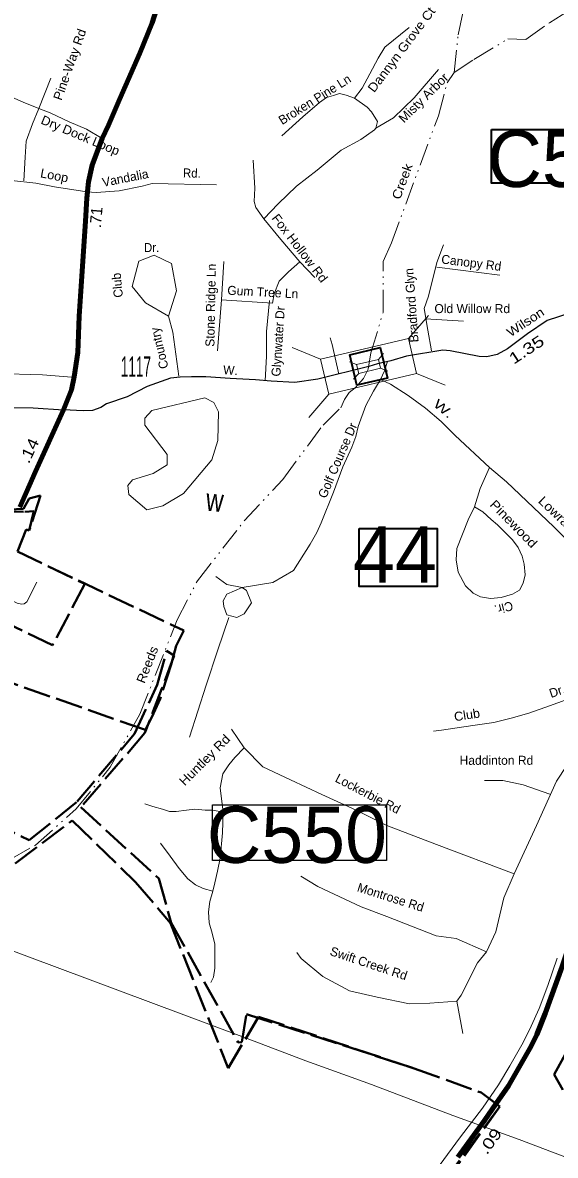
# Model space of a CAD drawing. Extents: x 418482 to 457047, y 194660 to 258388.
# Drawn here: x 442734 to 443916, y 202790 to 205304 of the extents above; entities that cross this region are included whole.
import ezdxf
from ezdxf.enums import TextEntityAlignment as Align

# ---------------------------------------------------------------- set-up
doc = ezdxf.new("R2010")
doc.units = 0
doc.header["$LTSCALE"] = 10
doc.linetypes.add('DASH_DOUBLE_DOT', pattern=[9.2, 5, -1.2, 0.3, -1.2, 0.3, -1.2])
doc.linetypes.add('LONG_DASHED', pattern=[7.5, 6, -1.5])
for name, color, linetype, lineweight in [('10', 7, 'Continuous', 40), ('11', 7, 'Continuous', 40), ('17', 7, 'Continuous', 25), ('22', 7, 'Continuous', 25), ('28', 7, 'Continuous', 120), ('29', 7, 'Continuous', 120), ('31', 7, 'Continuous', 35), ('32', 7, 'Continuous', 25), ('35', 7, 'Continuous', 13), ('44', 7, 'Continuous', 13), ('48', 7, 'LONG_DASHED', 40), ('49', 7, 'LONG_DASHED', 40), ('50', 7, 'Continuous', 13), ('56', 7, 'Continuous', 13), ('59', 7, 'DASH_DOUBLE_DOT', 13), ('60', 7, 'Continuous', 40), ('8', 7, 'Continuous', 25)]:
    doc.layers.add(name, color=color, linetype=linetype, lineweight=lineweight)
doc.layers.add('21', color=7, linetype='Continuous')

msp = doc.modelspace()

# ---------------------------------------------------------------- linework, layer by layer
at = {"layer": '28'}
for points in [[(442824.75, 204444.19), (442842.75, 204489.13), (442848.75, 204517.68), (442856.37, 204571.81), (442859.52, 204652.19), (442873.52, 204862.94), (442876.87, 204914.14), (442880.36, 204950.46), (442888.73, 204987.47), (442910.36, 205046.83), (442924.32, 205076.16), (442948.75, 205133.42), (442994.41, 205235.87), (443021.4, 205302.98), (443030.39, 205331.7), (443036.12, 205355.44), (443045.11, 205392.27), (443063.21, 205544.89)], [(442727.95, 204228.78), (442762.95, 204307.38), (442824.75, 204444.19)]]:
    msp.add_lwpolyline(points, dxfattribs=at)
at = {"layer": '29'}
msp.add_lwpolyline([(443699.44, 202785.87), (443758.65, 202867.13), (443784.67, 202904.92), (443811.81, 202944.32), (443862.62, 203032.46), (443874.67, 203058.45), (443893.72, 203105.09), (443931.44, 203209.29), (443964.86, 203311.76), (443982.73, 203360.19), (444024.07, 203462.56), (444043.05, 203502.43), (444069.99, 203547.08), (444086.22, 203571.21), (444118.67, 203613.92), (444172.76, 203677.06), (444231.91, 203737.1), (444262.47, 203767.56), (444286.56, 203791.56), (444310.79, 203816.69), (444340.56, 203844.21), (444390.2, 203895.24)], dxfattribs=at)
at = {"layer": '31'}
for points in [[(443774.43, 205066.39), (444159.74, 205066.39), (444159.74, 204947.64), (443774.43, 204947.64)], [(443475.87, 204499.1), (443459.91, 204566.73), (443527.59, 204582.7), (443543.54, 204515.07)], [(443481.03, 204181), (443653.46, 204181), (443653.46, 204052.65), (443481.03, 204052.65)]]:
    msp.add_lwpolyline(points, close=True, dxfattribs=at)
at = {"layer": '31', "lineweight": 25}
msp.add_lwpolyline([(443155.55, 203567.58), (443541.54, 203567.58), (443541.54, 203444.12), (443155.55, 203444.12)], close=True, dxfattribs=at)
at = {"layer": '32'}
for points in [[(443948.19, 204658.93), (443897.82, 204642.86), (443854.47, 204613.39), (443810.16, 204579.8), (443786.79, 204567.46), (443764.13, 204562.43), (443747.05, 204562.71), (443682.74, 204575.17), (443666.38, 204576.81), (443585.51, 204563.4), (443551.21, 204553.05), (443521.25, 204546.43), (443501.88, 204540.84)], [(443501.88, 204540.84), (443389.15, 204512.16), (443337.85, 204505.43), (443285.43, 204507.77), (443251.09, 204511.27), (443194.45, 204514.2), (443140.22, 204517.71), (443108.81, 204517.75), (443083.59, 204517.12), (443062.22, 204514.52), (443010.08, 204496.07), (442965.79, 204473.2), (442919.99, 204457.65), (442907.72, 204449.47), (442888.91, 204442.92), (442868.47, 204442.1), (442824.75, 204444.19)], [(441667.87, 204511.76), (441914.62, 204424.25), (441959.97, 204404.55), (441981.74, 204393.17), (442009.5, 204374.02), (442092.76, 204295.48), (442138.49, 204261.38), (442176.75, 204238.81), (442203.89, 204227.36), (442235.61, 204218.52), (442273.87, 204215.58), (442403.87, 204220.98), (442419.99, 204224.11), (442441.7, 204230.88), (442477.59, 204251.57), (442529.44, 204291.75), (442557.15, 204331.51), (442593.86, 204390.53), (442621.67, 204419.87), (442642.71, 204435.01), (442670.42, 204446.12), (442699.34, 204449.63), (442757.79, 204449.05), (442824.75, 204444.19)]]:
    msp.add_lwpolyline(points, dxfattribs=at)
at = {"layer": '35'}
for p, q in [((443652.73, 204761.23), (443792.5, 204743.13)), ((443175.04, 204688.29), (443166.62, 204575.73)), ((443628.06, 204646.06), (443711.92, 204641.12)), ((443697.33, 203132.51), (443710.35, 203060.84))]:
    msp.add_line(p, q, dxfattribs=at)
for points in [[(443470.66, 205135.81), (443487.5, 205158.5), (443504.34, 205190.27), (443523.05, 205224.77), (443538.02, 205249.28), (443591.34, 205292.85)], [(443517.46, 205069.84), (443557.11, 205092.77), (443602.68, 205136.97), (443656.63, 205199.77)], [(442640.97, 205168.74), (442735.5, 205126.99), (442769.86, 205113.39)], [(442736.97, 204952.63), (442739.37, 205004.96), (442741.77, 205041.02), (442756.16, 205079.4), (442769.86, 205113.39), (442796.93, 205180.58)], [(443470.66, 205135.81), (443451.95, 205143.07), (443436.99, 205146.7), (443423.89, 205142.16), (443407.98, 205137.63), (443393.02, 205126.73), (443355.6, 205094.96), (443308.82, 205052.3)], [(443517.46, 205069.84), (443521.18, 205084.07), (443508.08, 205105.85), (443498.73, 205115.84), (443470.66, 205135.81)], [(442769.86, 205113.39), (442795.41, 205103.28), (442837.09, 205083.59), (442875.85, 205067.01), (442910.34, 205046.77)], [(443269.53, 204868.03), (443301.34, 204901.61), (443341.56, 204940.65), (443387.4, 204976.05), (443440.73, 205020.53), (443484.7, 205044.13), (443514.63, 205065.91), (443517.46, 205069.84)], [(443269.53, 204868.03), (443251.76, 204893.44), (443248.01, 204907.06), (443248.95, 204936.11), (443245.21, 204998.74)], [(442596.04, 204970.37), (442638.64, 204966.03), (442709.75, 204953.68), (442763.29, 204947.18), (442804.6, 204939.09), (442876.9, 204928.48)], [(442876.9, 204928.48), (442897.6, 204926.91), (442948.31, 204930.82), (442999.07, 204940.84), (443021.14, 204946.5), (443164.35, 204943.79)], [(443349.05, 204772.71), (443306.95, 204822.64), (443269.53, 204868.03)], [(443641.22, 204575.32), (443632.99, 204621.38), (443624.77, 204669.09), (443634.64, 204697.06), (443652.73, 204771.1), (443667.53, 204810.58)], [(443080.49, 204519.38), (443067.33, 204616.45), (443057.47, 204652.64), (443075.56, 204708.58), (443064.05, 204769.45), (443026.23, 204787.55), (442991.69, 204774.39), (442976.9, 204718.45), (443006.49, 204682.25), (443057.47, 204652.64)], [(443288.24, 204681.03), (443175.04, 204688.29), (443180.66, 204773.62)], [(443288.24, 204681.03), (443291.98, 204701.91), (443303.21, 204730.05), (443323.79, 204750.93), (443349.05, 204772.71), (443382.73, 204738.22)], [(443271.92, 204509.15), (443275.24, 204563.61), (443275.24, 204618.07), (443281.78, 204687.06)], [(443416.7, 204604.39), (443420.89, 204589.26), (443435.44, 204523.93)], [(442406.06, 204553.29), (442480.9, 204544.53), (442580.67, 204535.32), (442631.76, 204528.25), (442675, 204525), (442777.95, 204521.77), (442843.17, 204516.98)], [(443543.63, 204551.38), (443537.03, 204531.06), (443528.16, 204511.72)], [(443528.16, 204511.72), (443512.45, 204485.81), (443495.4, 204453.77), (443478.67, 204407.75), (443473.4, 204385.29), (443464.39, 204361.68), (443444.12, 204318.18), (443424.13, 204261.8), (443396.65, 204193.43), (443387.14, 204172.28), (443372.04, 204146.29)], [(443528.16, 204511.72), (443549.91, 204501.52), (443589.66, 204476.39), (443627.57, 204448.24), (443662.95, 204418.25), (443693.49, 204387.2), (443769.59, 204316.81)], [(443769.59, 204316.81), (443749.26, 204270.25), (443736.91, 204229.58)], [(443769.59, 204316.81), (443807.43, 204285), (443912.88, 204184.74), (443969.15, 204129.39), (443992.74, 204104.85)], [(443162.45, 204074.6), (443186.87, 204056.68), (443221.05, 204050.17), (443289.42, 204061.57), (443335, 204087.63), (443372.04, 204146.29)], [(442644.54, 204053.38), (442722.24, 204015.44), (442731.35, 204013.43), (442737.45, 204013.91), (442743.59, 204018.67), (442765.75, 204062.14)], [(443191.75, 203983.38), (443167.33, 203911.72), (443141.29, 203833.53), (443103.99, 203718.07)], [(444017.59, 203831.14), (443972.1, 203814.14), (443931.87, 203797.8), (443892.58, 203784.18), (443857.03, 203771.48), (443817.74, 203760.58), (443779.38, 203750.6), (443732.61, 203744.24), (443663.38, 203733.35), (443645.6, 203731.54)], [(443824.29, 203414.73), (443652.15, 203480.09), (443541.76, 203521.85), (443474.41, 203556.34), (443397.69, 203590.84), (443328.47, 203623.51), (443267.22, 203652.58), (443225.92, 203694.7), (443197.5, 203736.07)], [(444049.74, 203741.52), (444015.13, 203719.73), (443981.45, 203696.13), (443959, 203674.35), (443941.22, 203655.29), (443918.77, 203620.79), (443873.87, 203521.85), (443824.29, 203414.73), (443801.83, 203361.18)], [(443225.92, 203694.7), (443204.6, 203672.73), (443191.41, 203656.44), (443178.22, 203636.67), (443172.66, 203605.28), (443178.76, 203551.86)], [(443903.63, 203591.32), (443844.88, 203612.25), (443799.32, 203621.55), (443758.55, 203621.55)], [(443004.89, 203570.18), (443023.2, 203564.07), (443044.55, 203557.97), (443059.8, 203553.39), (443075.05, 203553.39), (443097.93, 203556.44), (443116.23, 203557.97), (443139.11, 203556.44), (443155.88, 203556.44), (443178.76, 203551.86)], [(443178.76, 203551.86), (443177.24, 203506.08), (443172.66, 203449.61), (443166.56, 203420.62), (443160.46, 203394.67), (443155.88, 203376.36)], [(443155.88, 203376.36), (443134.53, 203382.47), (443117.76, 203390.1), (443100.98, 203403.83), (443081.15, 203426.72), (443061.32, 203454.19), (443039.97, 203483.19)], [(443762.89, 203242.07), (443695.78, 203271.06), (443651.55, 203277.17), (443541.74, 203319.9), (443485.31, 203341.26), (443389.23, 203387.04), (443351.1, 203409.94)], [(443155.88, 203376.36), (443149.78, 203353.47), (443146.73, 203330.58), (443148.26, 203306.16), (443154.36, 203283.27), (443160.46, 203258.85), (443160.46, 203235.96), (443160.46, 203205.44), (443157.41, 203185.6), (443151.31, 203173.39)], [(443801.83, 203361.18), (443784.24, 203286.32), (443762.89, 203242.07), (443742.91, 203217.21), (443707.1, 203145.54), (443697.33, 203132.51), (443637.83, 203127.61), (443592.07, 203126.08), (443520.39, 203141.34), (443459.39, 203155.08), (443399.91, 203187.13), (443352.23, 203226.98), (443342.47, 203240.01)]]:
    msp.add_lwpolyline(points, dxfattribs=at)
for points in [[(443736.91, 204229.58), (443722.36, 204200.59), (443697.4, 204136.45), (443696.29, 204111.46), (443700.67, 204083.93), (443716.78, 204053.9), (443733.47, 204037.83), (443749.64, 204029.33), (443772.14, 204025.83), (443795.97, 204027.85), (443821.06, 204035.27), (443836.48, 204044.11), (443844.67, 204059.8), (443849.32, 204078.61), (443846.68, 204101.85), (443842.22, 204119.62), (443833.33, 204138.71), (443820.87, 204156.04), (443787.94, 204189.58), (443773.53, 204200.84), (443754.98, 204218.29)], [(443221.05, 204050.17), (443186.87, 204035.51), (443178.73, 204020.85), (443180.36, 204007.82), (443186.87, 203989.9), (443209.66, 203983.38), (443225.93, 203991.53), (443242.21, 204015.96), (443230.82, 204043.65)]]:
    msp.add_lwpolyline(points, close=True, dxfattribs=at)
at = {"layer": '44'}
msp.add_lwpolyline([(443919.93, 203227.88), (443899, 203167.19), (443880.04, 203116.22), (443862.36, 203076.93), (443844.3, 203040.52), (443814.97, 202989.08), (443789.96, 202946.71), (443754.64, 202894.91), (443705.53, 202830.82), (443610.54, 202702.27)], dxfattribs=at)
at = {"layer": '48'}
for points in [[(442600.86, 204219.56), (442739.22, 204217.93), (442758.75, 204219.56), (442748.97, 204176.94), (442741.68, 204178.93), (442722.46, 204129.86), (443091.75, 203954.5), (443075.03, 203920.98), (443063.76, 203879.2), (443039.24, 203802.94), (443024.66, 203770.45), (443006.77, 203733.98), (442622.98, 203868.73)], [(442657.98, 203392.31), (442844.36, 203533.2), (442984.35, 203396.38), (443062.48, 203305.17), (443190.27, 202983.47), (443257.61, 203097.71), (443602.88, 202982.99), (443751.33, 202929.28), (443793.09, 202898.77), (443601.56, 202631.54)], [(444006.81, 202804.94), (443913.37, 202969.4), (444003.5, 203133.19)]]:
    msp.add_lwpolyline(points, dxfattribs=at)
at = {"layer": '49'}
for points in [[(442629.25, 204220.6), (442735.86, 204224.78), (442748.41, 204247.79), (442773.49, 204254.06), (442748.97, 204176.94), (442741.68, 204178.93), (442722.46, 204129.86), (442871.74, 204058.08), (442800.67, 203922.14), (442687.78, 203976.51)], [(442662.7, 203531.02), (442748.41, 203489.19), (442855.02, 203574.95), (442982.53, 203725.53), (443032.7, 203834.29), (443053.6, 203909.59), (443070.32, 203899.13), (443043.15, 203825.93), (443005.52, 203727.63), (442863.38, 203562.4), (443036.16, 203404.19), (443063.76, 203306.17), (443212.17, 203040.55), (443220.35, 203041), (443230.8, 203103.74), (443602.88, 202982.99), (443751.33, 202929.28), (443793.09, 202898.77), (443529.91, 202546.07)], [(444006.81, 202804.94), (443913.37, 202969.4), (444003.5, 203133.19)]]:
    msp.add_lwpolyline(points, dxfattribs=at)
at = {"layer": '50'}
for p, q in [((443634.57, 204654.16), (443589.83, 204602.85)), ((443395.2, 204556.8), (443332.21, 204582.61)), ((443671.24, 204499.19), (443608.25, 204525)), ((443413.62, 204478.95), (443368.88, 204427.64))]:
    msp.add_line(p, q, dxfattribs=at)
at = {"layer": '50', "linetype": 'LONG_DASHED'}
for p, q in [((443534.94, 204569.22), (443523.75, 204556.39)), ((443475.1, 204544.88), (443459.35, 204551.33)), ((443544.11, 204530.47), (443528.36, 204536.93)), ((443479.7, 204525.41), (443468.52, 204512.59))]:
    msp.add_line(p, q, dxfattribs=at)
at = {"layer": '50'}
msp.add_lwpolyline([(443413.62, 204478.95), (443608.25, 204525), (443589.83, 204602.85), (443395.2, 204556.8)], close=True, dxfattribs=at)
at = {"layer": '50', "linetype": 'LONG_DASHED'}
msp.add_lwpolyline([(443479.7, 204525.41), (443528.36, 204536.93), (443523.75, 204556.39), (443475.1, 204544.88)], close=True, dxfattribs=at)
at = {"layer": '56'}
msp.add_lwpolyline([(443946.7, 202783.14), (443835.69, 202824.96), (443688.32, 202878.86), (443508.2, 202947.26), (443362.64, 202999.9), (443226.16, 203051.81), (442534.73, 203309.64), (442446.74, 203340.75), (442374.63, 203369.77), (442152.62, 203450.97), (442096.37, 203486.5), (441671.86, 203736.34), (441575.12, 203796.23), (441489.18, 203844.37), (441416.02, 203888.11), (441376.16, 203913.68), (441333.82, 203937.41), (441231.59, 203997.41), (441113.71, 204070.41), (440999.43, 204137.85), (440814.41, 204250.81), (440731.55, 204300.12), (440713.95, 204304.68), (440584.81, 204312.53)], dxfattribs=at)
at = {"layer": '59'}
for points in [[(443691.12, 205192.98), (443700.28, 205276.86), (443742.03, 205476.11), (443760.62, 205658.84), (443758.78, 205831.95), (443731.38, 205997.59), (443739.28, 206022.45), (443735.03, 206066.56), (443711.25, 206148.08), (443703.62, 206153.23), (443672.53, 206262.91), (443645.72, 206456.56)], [(443691.12, 205192.98), (443735.03, 205222.12), (443810.63, 205267.39), (443850.81, 205266.6), (443902.69, 205303.54), (443992.83, 205358.48), (444020.09, 205381.02), (444062.52, 205403.39), (444071.53, 205417.26), (444073.24, 205423.54), (444081.8, 205429.24), (444112.6, 205448.08), (444172.48, 205484.03)], [(442994.34, 203769.27), (443076.94, 203978.73), (443121.75, 204064.86), (443225.69, 204197.83), (443311.34, 204290.16), (443400.73, 204410.69), (443439.9, 204449.23), (443448.08, 204467.32), (443458.41, 204483.25), (443472.18, 204493.16), (443490.26, 204513.83), (443501.02, 204534.93), (443506.61, 204570.68), (443533.9, 204660.44), (443533.9, 204774), (443552.42, 204814.79), (443656.38, 205096.64), (443675.59, 205170.28), (443691.12, 205192.98)], [(442217.12, 203374.7), (442234.77, 203380.94), (442257, 203379.99), (442313.72, 203370.77), (442333.52, 203371.09), (442354.16, 203379.04), (442378.93, 203380.31), (442399.25, 203371.41), (442414.17, 203355.2), (442423.06, 203334.87), (442422.75, 203325.02), (442425.29, 203317.07), (442437.67, 203314.53), (442465.93, 203313.26), (442510.23, 203317.15), (442548.33, 203321.92), (442616.6, 203365.61), (442706.31, 203446.91), (442763, 203478.78), (442853.22, 203559), (442928.5, 203651.53), (442994.34, 203769.27)]]:
    msp.add_lwpolyline(points, dxfattribs=at)
at = {"layer": '60', "lineweight": 13}
msp.add_lwpolyline([(443009.32, 204222.41), (443044.97, 204231.7), (443091.29, 204258.78), (443153.79, 204333.58), (443167.19, 204376.33), (443168.41, 204440.33), (443158.35, 204460.53), (443138.54, 204470.95), (443020.88, 204443.3), (443005.35, 204425.61), (443005.04, 204410.59), (443054.72, 204345.56), (443054.41, 204322.56), (443023.63, 204303.17), (442977.6, 204289.09), (442967.26, 204276.28), (442969.38, 204256.25)], close=True, dxfattribs=at)

# ---------------------------------------------------------------- texts
at = {"layer": '10'}
for s, rotation, width, p in [('Dannyn Grove Ct', 52.976, 1.1, (443513.98, 205147.01)), ('Pine-Way Rd', 70.431, 1.05, (442820.25, 205129.54)), ('Misty Arbor', 44.9, 1.05, (443580.24, 205079.67)), ('Dry Dock Loop', 337.227, 1.05, (442772.79, 205080.3)), ('Fox Hollow Rd', 307.569, 1.05, (443285.42, 204869.5))]:
    msp.add_text(s, height=20, rotation=rotation, dxfattribs=dict(at, width=width)).set_placement(p)
for s, rotation, p in [('Broken Pine Ln', 32.041, (443309.85, 205076.23)), ('Stone Ridge Ln', 88.94, (443159.48, 204584.25)), ('Gum Tree Ln', 356.976, (443187.79, 204700.03)), ('Glynwater Dr', 86.275, (443305.77, 204517.83)), ('Golf Course Dr', 66.795, (443406.95, 204246.39))]:
    msp.add_text(s, height=20, rotation=rotation, dxfattribs=at).set_placement(p)
for s, rotation, width, p in [('Loop', 348.92, 1.05, (442802.67, 204954.75)), ('Rd.', 358.919, 0.95, (443109.4, 204959.83)), ('W.', 319.715, 1.45, (443661.48, 204439.16)), ('Pinewood', 314.474, 1.15, (443816.23, 204184.39)), ('Lowrance', 316.443, 1.15, (443924.65, 204194.25)), ('Club', 8.942, 1.05, (443721.42, 203757.67)), ('Huntley Rd', 45.018, 1.1, (443144.99, 203660.25))]:
    msp.add_text(s, height=20, rotation=rotation, dxfattribs=dict(at, width=width)).set_placement(p, align=Align.CENTER)
for s, rotation, p in [('Vandalia', 11.163, (442963.79, 204949.17)), ('Canopy Rd', 352.871, (443728.37, 204761.02)), ('Bradford Glyn', 94.084, (443606.74, 204677.1)), ('Club', 95.437, (442954.12, 204721.8)), ('Country', 103.318, (443047.02, 204583.58)), ('Cir.', 194.425, (443799.04, 204014.79)), ('Dr.', 19.114, (443923.37, 203810.73)), ('Lockerbie Rd', 332.433, (443495.48, 203583.81)), ('Montrose Rd', 342.464, (443547.57, 203353.32)), ('Swift Creek Rd', 341.554, (443498.74, 203206.67))]:
    msp.add_text(s, height=20, rotation=rotation, dxfattribs=at).set_placement(p, align=Align.CENTER)
at = {"layer": '10', "width": 0.95}
msp.add_text('Dr.', height=20, dxfattribs=at).set_placement((443020.26, 204794.53), align=Align.CENTER)
at = {"layer": '10'}
for s, p in [('Old Willow Rd', (443731.66, 204659.09)), ('Haddinton Rd', (443785.23, 203656.76))]:
    msp.add_text(s, height=20, dxfattribs=at).set_placement(p, align=Align.CENTER)
at = {"layer": '11', "width": 1.15}
msp.add_text('Wilson', height=20, rotation=33.572, dxfattribs=at).set_placement((443855.16, 204630.77), align=Align.CENTER)
at = {"layer": '11'}
msp.add_text('W.', height=20, rotation=356.298, dxfattribs=at).set_placement((443194.66, 204522.47), align=Align.CENTER)
at = {"layer": '17'}
msp.add_text('.71', height=25, rotation=85.043, dxfattribs=at).set_placement((442909.53, 204870.52), align=Align.CENTER)
for s, rotation, width, p in [('1.35', 33.359, 1.3, (443858.86, 204567.65)), ('.14', 64.427, 1.2, (442759.81, 204348.62)), ('.09', 54.371, 1.3, (443781.66, 202814.17))]:
    msp.add_text(s, height=25, rotation=rotation, dxfattribs=dict(at, width=width)).set_placement(p, align=Align.CENTER)
at = {"layer": '21'}
for s, rotation, width, p in [('Creek', 69.754, 1.15, (443585.52, 204947.87)), ('Reeds', 68.481, 1.1, (443020.01, 203875.25))]:
    msp.add_text(s, height=20, rotation=rotation, dxfattribs=dict(at, width=width)).set_placement(p, align=Align.CENTER)
at = {"layer": '22', "width": 0.8}
msp.add_text('w', height=50, rotation=354.87, dxfattribs=at).set_placement((443158.35, 204219.08), align=Align.CENTER)
at = {"layer": '31'}
for s, p in [('C544', (443765.48, 204938.99)), ('44', (443467.27, 204060.93)), ('C550', (443142.74, 203439.13))]:
    msp.add_text(s, height=125, dxfattribs=at).set_placement(p)
at = {"layer": '8', "width": 0.5}
msp.add_text('1117', height=45, dxfattribs=at).set_placement((442985.34, 204517.82), align=Align.CENTER)

doc.saveas('drawing.dxf')
